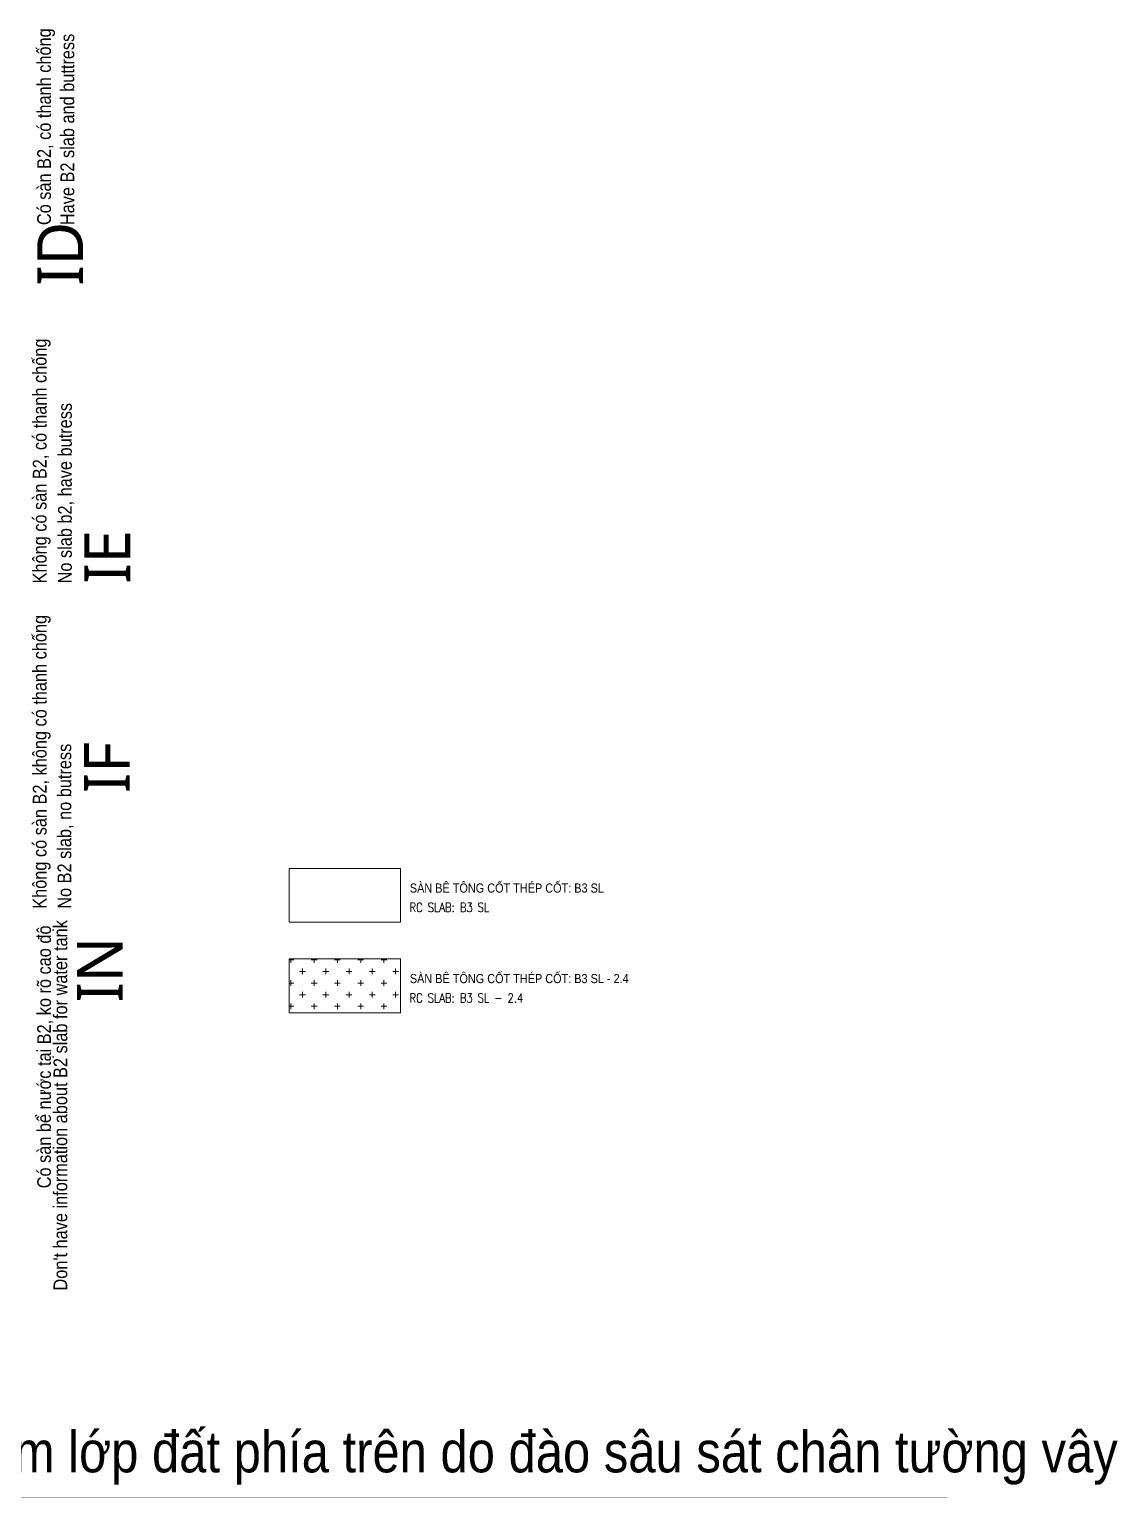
# Model space of a CAD drawing. Header units: millimetres. Extents: x -383953 to 676589, y -101685 to 196247.
# Drawn here: x 218299 to 277684, y -16955 to 63195 of the extents above; entities that cross this region are included whole.
import ezdxf
from ezdxf.enums import TextEntityAlignment as Align

# ---------------------------------------------------------------- set-up
doc = ezdxf.new("R2010")
doc.units = ezdxf.units.MM
doc.layers.add('C-TEXT', color=7, linetype='Continuous')
for name, color, linetype, lineweight in [('NDC_S_DIM', 1, 'Continuous', 15), ('NDC_S_THIN LINE', 8, 'Continuous', 9), ('NDC_S_VN TEXT', 7, 'Continuous', 20)]:
    doc.layers.add(name, color=color, linetype=linetype, lineweight=lineweight)
doc.styles.add('JY-T', font='malgun.ttf')
doc.styles.add('NDC_ARIAL', font='arial.ttf', dxfattribs={"width": 0.85})
doc.styles.add('NDC_EN TXT', font='romans.shx', dxfattribs={"width": 0.8})

msp = doc.modelspace()

# ---------------------------------------------------------------- hatches: boundary and pattern name
at = {"layer": 'NDC_S_THIN LINE', "ltscale": 100, "true_color": 0x58ba48}
h = msp.add_hatch(dxfattribs=at)
h.set_pattern_fill('CROSS', color=85, scale=100)
h.set_pattern_definition([(0, (-233045.5, -7280.6), (635, 635), [317.5, -952.5]), (90, (-232886.75, -7439.3), (-635, 635), [317.5, -952.5])])
h.paths.add_polyline_path([(238542.1, 12450.6), (232466.4, 12450.6), (232466.4, 9518.4), (238542.1, 9518.4)])

# ---------------------------------------------------------------- linework, layer by layer
at = {"layer": 'NDC_S_DIM', "color": 7, "const_width": 10}
msp.add_lwpolyline([(147280, -2630), (147280, -16950), (268410, -16950)], dxfattribs=at)
at = {"layer": 'NDC_S_THIN LINE', "ltscale": 100}
for points in [[(232466.4, 17391.8), (238542.1, 17391.8), (238542.1, 14459.6), (232466.4, 14459.6)], [(232466.4, 12450.6), (238542.1, 12450.6), (238542.1, 9518.4), (232466.4, 9518.4)]]:
    msp.add_lwpolyline(points, close=True, dxfattribs=at)

# ---------------------------------------------------------------- texts
at = {"layer": 'C-TEXT', "color": 1, "style": 'JY-T'}
for s, p in [('ID', (219980, 50950)), ('IE', (222550, 34400)), ('IF', (222530, 22900)), ('IN', (222140, 11861.6))]:
    msp.add_text(s, height=2500, rotation=90, dxfattribs=at).set_placement(p, align=Align.MIDDLE_CENTER)
at = {"layer": 'NDC_S_DIM', "color": 4, "ltscale": 100, "style": 'NDC_ARIAL', "width": 0.85}
for s, p in [('Có sàn B2, có thanh chống', (219100, 52510)), ('Have B2 slab and buttress', (220370, 52510))]:
    msp.add_text(s, height=750, rotation=90, dxfattribs=at).set_placement(p, align=Align.MIDDLE_LEFT)
at = {"layer": 'NDC_S_DIM', "color": 3, "ltscale": 100, "style": 'NDC_ARIAL', "width": 0.85}
for s, p in [('Không có sàn B2, có thanh chống', (218860, 32950)), ('No slab b2, have butress', (220240, 32950))]:
    msp.add_text(s, height=750, rotation=90, dxfattribs=at).set_placement(p, align=Align.MIDDLE_LEFT)
at = {"layer": 'NDC_S_DIM', "ltscale": 100, "style": 'NDC_ARIAL', "width": 0.85}
for s, p in [('Không có sàn B2, không có thanh chống', (218860, 15190)), ('No B2 slab, no butress', (220210, 15190))]:
    msp.add_text(s, height=750, rotation=90, dxfattribs=at).set_placement(p, align=Align.MIDDLE_LEFT)
at = {"layer": 'NDC_S_DIM', "color": 2, "ltscale": 100, "style": 'NDC_ARIAL', "width": 0.85}
for s, p in [("Don't have information about B2 slab for water tank", (219990, -5650)), ('Có sàn bể nước tại B2, ko rõ cao độ', (219100, -70))]:
    msp.add_text(s, height=750, rotation=90, dxfattribs=at).set_placement(p, align=Align.MIDDLE_LEFT)
at = {"layer": 'NDC_S_DIM', "color": 7, "style": 'NDC_ARIAL', "width": 0.85}
msp.add_text('Khu vực này cần biện pháp bổ sung giằng chống hoặc giảm lớp đất phía trên do đào sâu sát chân tường vây', height=2250, dxfattribs=at).set_placement((148527.1, -14450), align=Align.MIDDLE_LEFT)
at = {"layer": 'NDC_S_VN TEXT'}
for s, style, width, p in [('SÀN BÊ TÔNG CỐT THÉP CỐT: B3 SL  ', 'NDC_ARIAL', 0.85, (239061.6, 16321.2)), ('RC SLAB: B3 SL', 'NDC_EN TXT', 0.8, (239041.4, 15264.8)), ('SÀN BÊ TÔNG CỐT THÉP CỐT: B3 SL - 2.4  ', 'NDC_ARIAL', 0.85, (239061.6, 11380)), ('RC SLAB: B3 SL - 2.4', 'NDC_EN TXT', 0.8, (239041.4, 10323.6))]:
    msp.add_text(s, height=500, dxfattribs=dict(at, style=style, width=width)).set_placement(p, align=Align.MIDDLE_LEFT)

doc.saveas('drawing.dxf')
